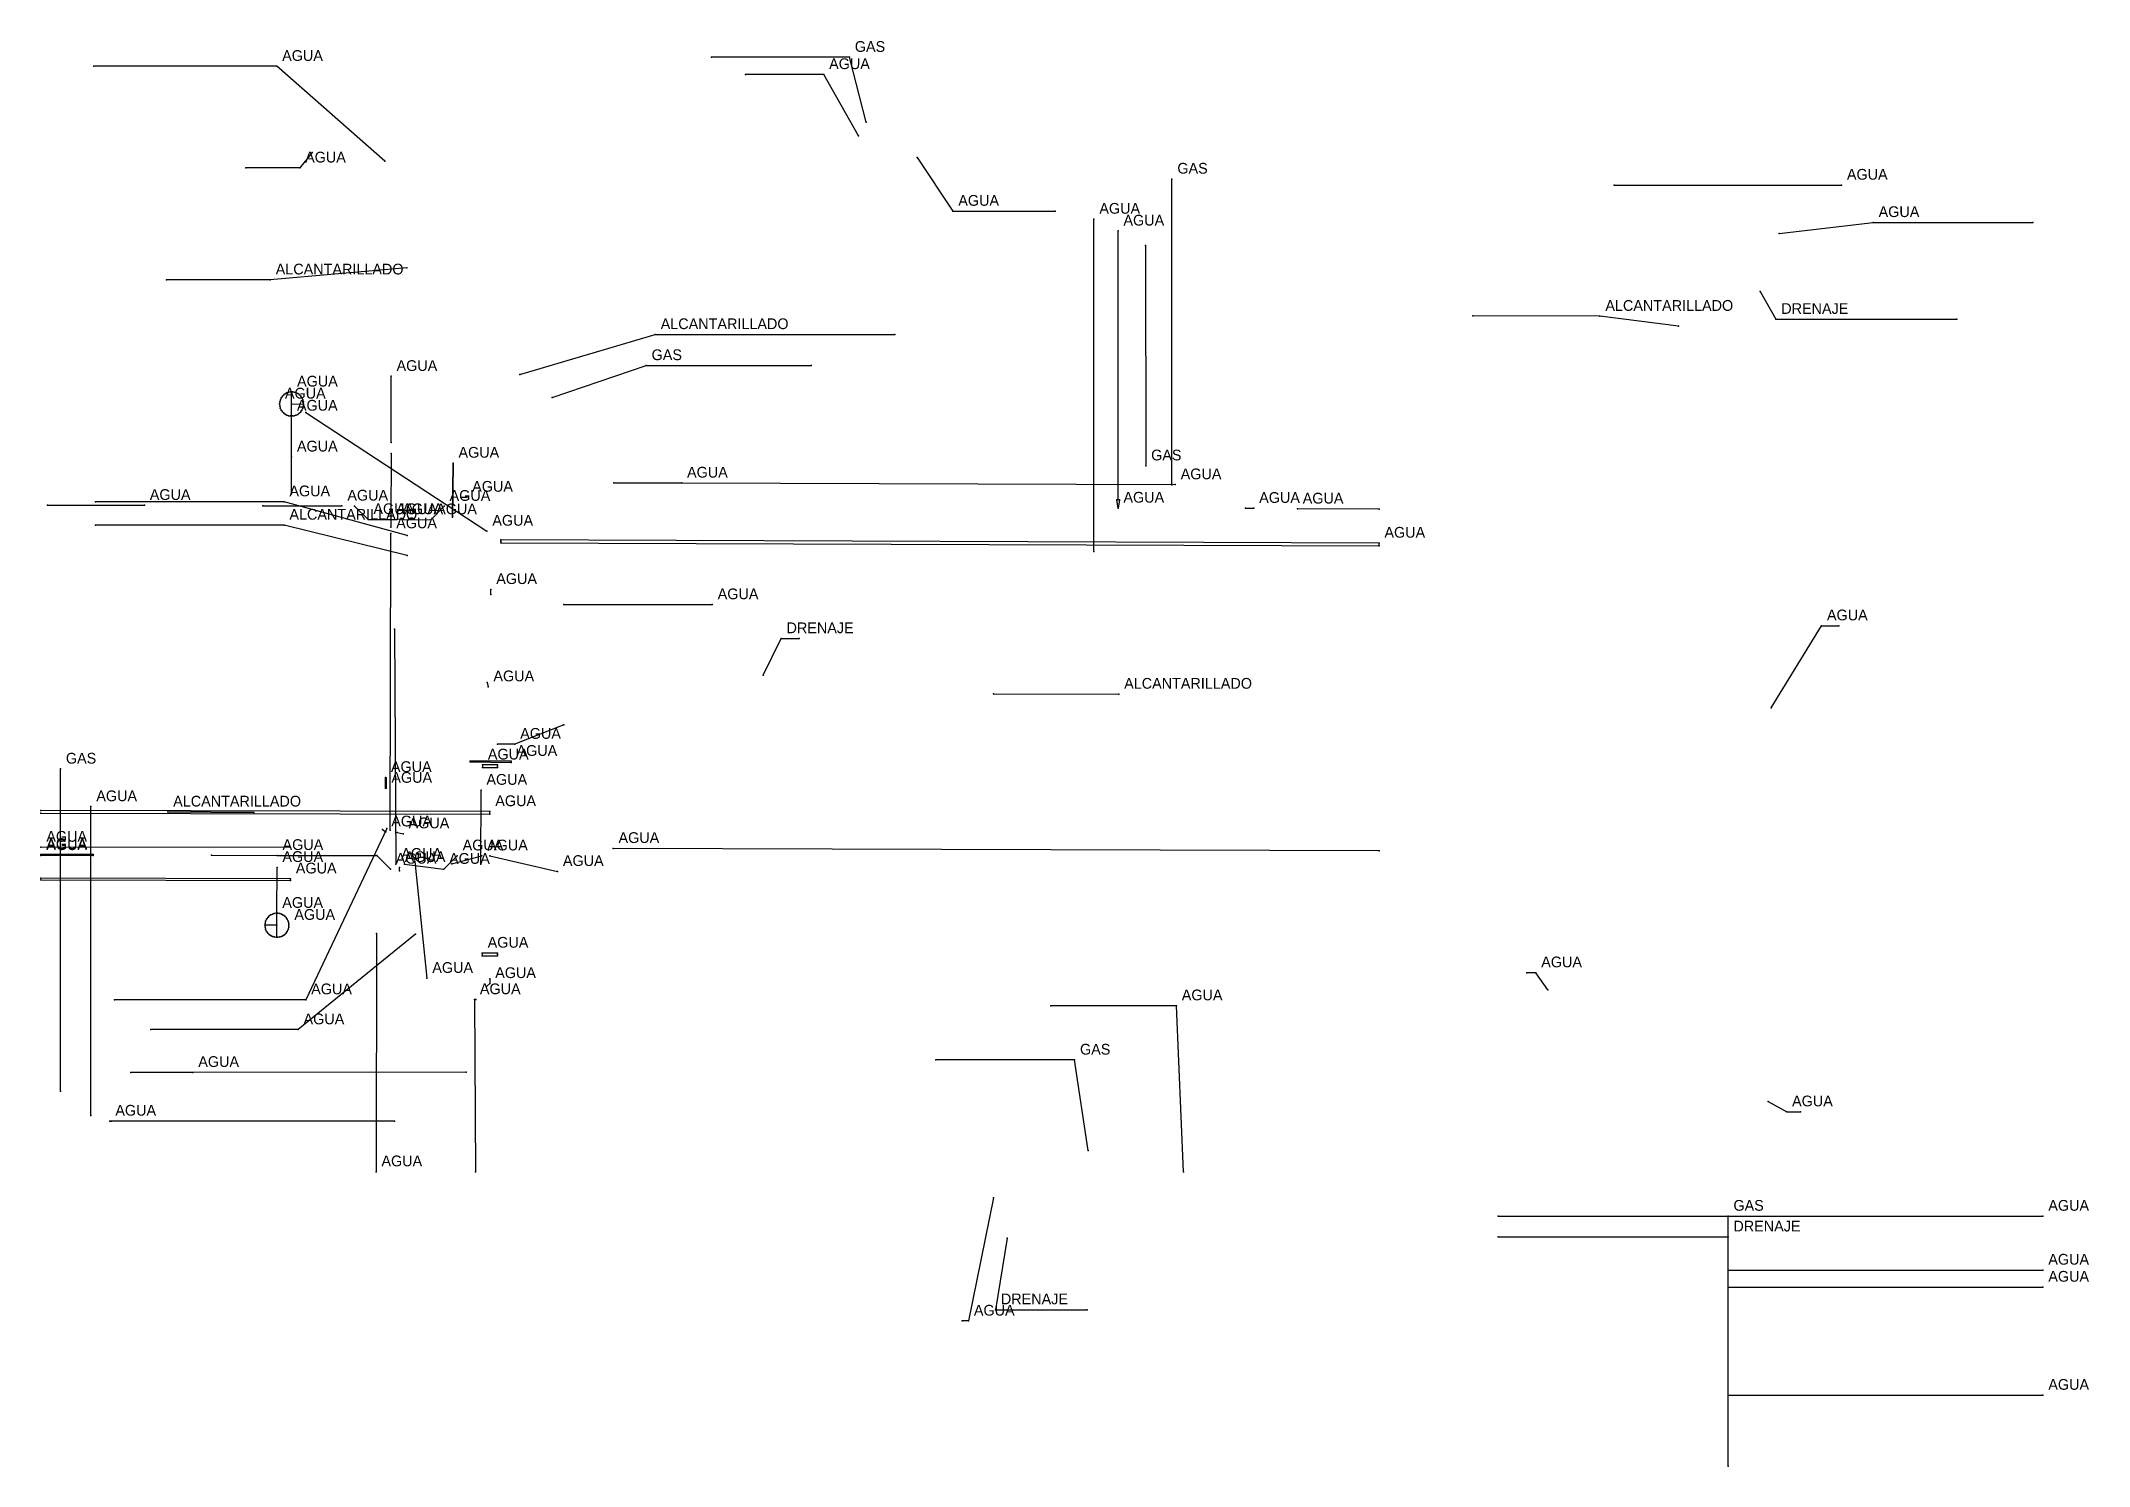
# Model space of a CAD drawing. Header units: metres. Extents: x 51 to 432, y 16 to 282.
import ezdxf

# ---------------------------------------------------------------- set-up
doc = ezdxf.new("R2010")
doc.units = ezdxf.units.M
for name, color, linetype in [('AGUA', 5, 'UTIL_W'), ('ALCANTARILLADO', 3, 'UTIL_SS'), ('DRENAJE', 3, 'UTIL_SD'), ('GAS', 2, 'UTIL_G'), ('VERTICES', 7, 'Continuous')]:
    doc.layers.add(name, color=color, linetype=linetype)
doc.styles.add('LTSTD', font='Arial')
doc.linetypes.add('UTIL_G', pattern='A,4,-3,["G",LTSTD,S=1.2,R=0,X=-1.86,Y=-0.6],-3', length=10)
doc.linetypes.add('UTIL_SD', pattern='A,4,-3,["SD",LTSTD,S=1.2,R=0,X=-2.22,Y=-0.6],-3', length=10)
doc.linetypes.add('UTIL_SS', pattern='A,4,-3,["SS",LTSTD,S=1.2,R=0,X=-2.22,Y=-0.6],-3', length=10)
doc.linetypes.add('UTIL_W', pattern='A,4,-3,["W",LTSTD,S=1.2,R=0,X=-1.86,Y=-0.6],-3', length=10)

msp = doc.modelspace()

# ---------------------------------------------------------------- linework, layer by layer
at = {"layer": 'AGUA'}
for p, q in [((343.67, 254.7), (385.98, 254.7)), ((246.87, 186.53), (246.92, 248.37)), ((251.4, 196.12), (251.4, 246.17)), ((116.15, 206.78), (116.18, 219.12)), ((97.65, 211.73), (97.67, 216.22)), ((97.62, 197.33), (97.65, 211.73)), ((100.33, 212.38), (134, 190.33)), ((97.63, 197.25), (97.65, 204.13)), ((157.63, 199.32), (170.22, 199.28)), ((170.22, 199.28), (262.05, 198.97)), ((52.28, 195.18), (70.28, 195.12)), ((92.28, 195.05), (107.03, 195)), ((109.37, 194.98), (111.88, 192.48)), ((123.55, 192.45), (126.05, 194.95)), ((129.13, 196.65), (130.25, 196.65)), ((275.13, 194.57), (276.65, 194.57)), ((299.95, 194.4), (284.75, 194.45)), ((111.88, 192.48), (117.25, 192.47)), ((118.45, 192.47), (123.55, 192.45)), ((115.97, 134.7), (116.12, 189.85)), ((134.73, 178.5), (134.73, 179.48)), ((148.33, 176.65), (175.92, 176.65)), ((116.83, 172.1), (117.07, 128.35)), ((134.05, 162.17), (134.2, 161.38)), ((115.13, 142.5), (115.13, 144.5)), ((115.22, 144.42), (115.22, 142.5)), ((132.83, 128.38), (132.9, 142.13)), ((60.28, 81.58), (60.33, 139.07)), ((114.58, 134.82), (115.2, 134.38)), ((117.3, 134.22), (118.42, 134.03)), ((97.45, 131.43), (51.03, 131.53)), ((60.75, 130.17), (51.03, 130.18)), ((60.75, 129.97), (51.03, 129.98)), ((113.52, 129.95), (116.03, 127.45)), ((125.95, 127.42), (128.47, 129.92)), ((127.45, 128.42), (133.02, 129.92)), ((134.55, 129.9), (147.13, 127.02)), ((299.95, 130.87), (157.47, 131.3)), ((94.93, 119.23), (94.95, 127.77)), ((117.7, 127.1), (117.7, 127.75)), ((118.67, 128.37), (125.95, 127.42)), ((120.57, 128.83), (122.83, 107.13)), ((94.92, 114.77), (94.93, 119.23)), ((113.47, 115.45), (113.37, 71.15)), ((322.08, 62.88), (423.45, 62.88)), ((364.87, 52.85), (423.45, 52.85)), ((364.87, 49.68), (423.45, 49.68)), ((364.87, 29.57), (423.45, 29.57))]:
    msp.add_line(p, q, dxfattribs=at)
for points in [[(114.98, 259.15), (94.9, 276.8), (60.88, 276.8)], [(203.12, 263.87), (196.65, 275.28), (182.08, 275.25)], [(101.47, 260.77), (99.17, 257.9), (89.17, 257.9)], [(214.03, 259.83), (220.68, 249.85), (239.7, 249.85)], [(374.35, 245.72), (391.88, 247.75), (421.58, 247.72)], [(97.67, 213.98), (99.9, 213.97), (99.87, 214.37), (99.77, 214.73), (99.59, 215.11), (99.36, 215.43), (99.1, 215.7), (98.81, 215.9), (98.49, 216.06), (98.16, 216.16), (97.82, 216.21), (97.47, 216.21), (97.13, 216.15), (96.8, 216.04), (96.49, 215.89), (96.21, 215.68), (95.95, 215.42), (95.74, 215.12), (95.57, 214.77), (95.45, 214.37), (95.42, 213.98), (95.45, 213.6), (95.56, 213.2), (95.73, 212.84), (95.94, 212.53), (96.2, 212.28), (96.48, 212.07), (96.79, 211.91), (97.11, 211.8), (97.45, 211.74), (97.8, 211.74), (98.14, 211.79), (98.47, 211.89), (98.79, 212.04), (99.08, 212.25), (99.35, 212.51), (99.58, 212.83), (99.77, 213.2), (99.87, 213.58), (99.9, 213.97)], [(116.15, 204.78), (116.12, 192.47), (116.12, 191.05)], [(127.62, 192.93), (127.7, 202.98), (127.57, 192.93)], [(119.17, 189.53), (96.25, 195.8), (61.18, 195.8)], [(251.65, 196.12), (251.4, 194.62), (251.15, 196.12)], [(136.58, 188.42), (136.58, 188.17), (299.95, 187.6), (299.95, 188.1), (136.58, 188.67), (136.58, 188.42)], [(372.92, 157.42), (382.27, 172.72), (385.5, 172.72)], [(148.32, 154.28), (139.18, 150.68), (135.98, 150.68)], [(130.87, 147.42), (138.5, 147.3), (138.5, 147.5), (130.87, 147.52)], [(135.97, 146.58), (135.97, 146.83), (133.17, 146.83), (133.17, 146.33), (135.97, 146.33)], [(51.03, 137.83), (134.55, 137.65), (134.55, 138.15), (51.03, 138.33)], [(115.35, 135), (100.3, 103.15), (64.73, 103.15)], [(82.77, 130.02), (94.97, 130), (113.52, 129.95)], [(51.03, 125.43), (97.45, 125.33), (97.45, 125.63), (51.03, 125.73)], [(94.93, 117), (92.68, 117), (92.72, 116.62), (92.82, 116.23), (93, 115.86), (93.22, 115.55), (93.49, 115.28), (93.78, 115.08), (94.1, 114.92), (94.43, 114.82), (94.78, 114.77), (95.12, 114.77), (95.46, 114.83), (95.79, 114.93), (96.1, 115.09), (96.39, 115.29), (96.64, 115.55), (96.85, 115.85), (97.02, 116.2), (97.13, 116.6), (97.17, 117), (97.13, 117.38), (97.03, 117.78), (96.86, 118.13), (96.65, 118.44), (96.4, 118.69), (96.11, 118.9), (95.8, 119.06), (95.47, 119.16), (95.12, 119.22), (94.78, 119.23), (94.43, 119.18), (94.1, 119.08), (93.78, 118.93), (93.49, 118.72), (93.23, 118.46), (93.01, 118.14), (92.83, 117.77), (92.72, 117.4), (92.68, 117)], [(120.72, 115.33), (98.88, 97.57), (71.45, 97.57)], [(135.93, 111.57), (135.93, 111.82), (133.13, 111.82), (133.13, 111.32), (135.93, 111.32)], [(134.53, 107.02), (134.53, 106.17), (133.93, 105.58)], [(331.32, 104.98), (329.12, 108.17), (327.42, 108.17)], [(131.93, 103.17), (131.68, 103.17), (131.85, 71.15)], [(263.55, 71.15), (262.25, 102.03), (238.9, 102.03)], [(130.15, 89.67), (79.3, 89.63), (67.75, 89.63)], [(372.32, 84.2), (375.78, 82.3), (378.37, 82.3)], [(116.83, 80.57), (63.87, 80.57), (64.15, 80.57)], [(228.2, 66.27), (223.58, 43.37), (222.43, 43.37)]]:
    msp.add_lwpolyline(points, dxfattribs=at)
at = {"layer": 'ALCANTARILLADO'}
msp.add_line((228.25, 160.05), (251.53, 160), dxfattribs=at)
for points in [[(119.07, 239.32), (93.7, 237.07), (74.37, 237.07)], [(355.68, 228.45), (341.05, 230.3), (317.42, 230.35)], [(140.13, 219.45), (165.32, 226.9), (209.88, 226.9)], [(119.15, 185.77), (96.25, 191.45), (61.18, 191.45)], [(90.63, 138), (74.63, 138.08), (90.63, 137.95)]]:
    msp.add_lwpolyline(points, dxfattribs=at)
at = {"layer": 'DRENAJE'}
msp.add_line((322.08, 59.02), (364.87, 59.02), dxfattribs=at)
for points in [[(370.87, 234.9), (373.77, 229.73), (407.4, 229.73)], [(185.35, 163.52), (188.73, 170.33), (192.05, 170.33)], [(230.75, 58.77), (228.6, 45.47), (245.67, 45.47)]]:
    msp.add_lwpolyline(points, dxfattribs=at)
at = {"layer": 'GAS'}
for p, q in [((261.42, 198.95), (261.43, 255.83)), ((256.53, 243.47), (256.55, 202.48)), ((54.65, 86.12), (54.67, 146.07)), ((364.87, 16.38), (364.87, 62.88))]:
    msp.add_line(p, q, dxfattribs=at)
for points in [[(204.57, 266.38), (201.43, 278.48), (175.75, 278.48)], [(146.1, 215.2), (163.63, 221.13), (194.33, 221.13)], [(245.83, 75.07), (243.32, 91.93), (217.5, 91.93)]]:
    msp.add_lwpolyline(points, dxfattribs=at)
at = {"layer": 'VERTICES'}
for p in [(175.75, 278.48), (201.43, 278.48), (60.88, 276.8), (94.9, 276.8), (182.08, 275.25), (196.65, 275.28), (203.12, 263.87), (204.57, 266.38), (101.47, 260.77), (114.98, 259.15), (214.03, 259.83), (89.17, 257.9), (99.17, 257.9), (261.43, 255.83), (343.67, 254.7), (385.98, 254.7), (220.68, 249.85), (239.7, 249.85), (246.92, 248.37), (391.88, 247.75), (421.58, 247.72), (251.4, 246.17), (374.35, 245.72), (256.53, 243.47), (74.37, 237.07), (93.7, 237.07), (119.07, 239.32), (370.87, 234.9), (317.42, 230.35), (341.05, 230.3), (373.77, 229.73), (407.4, 229.73), (165.32, 226.9), (209.88, 226.9), (355.68, 228.45), (163.63, 221.13), (194.33, 221.13), (116.18, 219.12), (140.13, 219.45), (95.42, 213.98), (95.45, 214.37), (95.45, 213.6), (95.57, 214.77), (95.74, 215.12), (95.95, 215.42), (96.21, 215.68), (96.49, 215.89), (96.8, 216.04), (97.13, 216.15), (97.47, 216.21), (97.67, 216.22), (97.67, 213.98), (97.82, 216.21), (98.16, 216.16), (98.49, 216.06), (98.81, 215.9), (99.1, 215.7), (99.36, 215.43), (99.59, 215.11), (99.77, 214.73), (99.87, 214.37), (99.87, 213.58), (99.9, 213.97), (99.9, 213.97), (146.1, 215.2), (95.56, 213.2), (95.73, 212.84), (95.94, 212.53), (96.2, 212.28), (96.48, 212.07), (96.79, 211.91), (97.11, 211.8), (97.45, 211.74), (97.65, 211.73), (97.65, 211.73), (97.8, 211.74), (98.14, 211.79), (98.47, 211.89), (98.79, 212.04), (99.08, 212.25), (99.35, 212.51), (99.58, 212.83), (99.77, 213.2), (100.33, 212.38), (116.15, 206.78), (97.65, 204.13), (116.15, 204.78), (127.7, 202.98), (256.55, 202.48), (157.63, 199.32), (170.22, 199.28), (170.22, 199.28), (261.42, 198.95), (262.05, 198.97), (52.28, 195.18), (61.18, 195.8), (70.28, 195.12), (92.28, 195.05), (96.25, 195.8), (97.62, 197.33), (97.63, 197.25), (107.03, 195), (109.37, 194.98), (126.05, 194.95), (129.13, 196.65), (130.25, 196.65), (251.15, 196.12), (251.4, 196.12), (251.4, 194.62), (251.65, 196.12), (275.13, 194.57), (276.65, 194.57), (284.75, 194.45), (299.95, 194.4), (61.18, 191.45), (96.25, 191.45), (111.88, 192.48), (111.88, 192.48), (116.12, 192.47), (116.12, 191.05), (117.25, 192.47), (118.45, 192.47), (123.55, 192.45), (123.55, 192.45), (127.57, 192.93), (127.62, 192.93), (116.12, 189.85), (119.17, 189.53), (134, 190.33), (136.58, 188.67), (136.58, 188.42), (136.58, 188.42), (136.58, 188.17), (299.95, 188.1), (299.95, 187.6), (119.15, 185.77), (246.87, 186.53), (134.73, 179.48), (134.73, 178.5), (148.33, 176.65), (175.92, 176.65), (116.83, 172.1), (382.27, 172.72), (385.5, 172.72), (188.73, 170.33), (192.05, 170.33), (134.05, 162.17), (134.2, 161.38), (185.35, 163.52), (228.25, 160.05), (251.53, 160), (372.92, 157.42), (148.32, 154.28), (135.98, 150.68), (139.18, 150.68), (54.67, 146.07), (130.87, 147.52), (130.87, 147.42), (133.17, 146.83), (133.17, 146.33), (135.97, 146.83), (135.97, 146.58), (135.97, 146.33), (138.5, 147.5), (138.5, 147.3), (115.13, 144.5), (115.13, 142.5), (115.22, 144.42), (115.22, 142.5), (132.9, 142.13), (51.03, 138.33), (51.03, 137.83), (60.33, 139.07), (74.63, 138.08), (90.63, 138), (90.63, 137.95), (134.55, 138.15), (134.55, 137.65), (114.58, 134.82), (115.2, 134.38), (115.35, 135), (115.97, 134.7), (117.3, 134.22), (118.42, 134.03), (51.03, 131.53), (51.03, 130.18), (51.03, 129.98), (60.75, 130.17), (60.75, 129.97), (82.77, 130.02), (94.97, 130), (97.45, 131.43), (113.52, 129.95), (113.52, 129.95), (128.47, 129.92), (133.02, 129.92), (134.55, 129.9), (157.47, 131.3), (299.95, 130.87), (51.03, 125.73), (94.95, 127.77), (116.03, 127.45), (117.07, 128.35), (117.7, 127.75), (117.7, 127.1), (118.67, 128.37), (120.57, 128.83), (125.95, 127.42), (125.95, 127.42), (127.45, 128.42), (132.83, 128.38), (147.13, 127.02), (51.03, 125.43), (97.45, 125.63), (97.45, 125.33), (93.01, 118.14), (93.23, 118.46), (93.49, 118.72), (93.78, 118.93), (94.1, 119.08), (94.43, 119.18), (94.78, 119.23), (94.93, 119.23), (94.93, 119.23), (95.12, 119.22), (95.47, 119.16), (95.8, 119.06), (96.11, 118.9), (96.4, 118.69), (96.65, 118.44), (96.86, 118.13), (92.68, 117), (92.68, 117), (92.72, 117.4), (92.72, 116.62), (92.82, 116.23), (92.83, 117.77), (93, 115.86), (93.22, 115.55), (93.49, 115.28), (93.78, 115.08), (94.1, 114.92), (94.43, 114.82), (94.78, 114.77), (94.92, 114.77), (94.93, 117), (95.12, 114.77), (95.46, 114.83), (95.79, 114.93), (96.1, 115.09), (96.39, 115.29), (96.64, 115.55), (96.85, 115.85), (97.02, 116.2), (97.03, 117.78), (97.13, 117.38), (97.13, 116.6), (97.17, 117), (113.47, 115.45), (120.72, 115.33), (133.13, 111.82), (133.13, 111.32), (135.93, 111.82), (135.93, 111.57), (135.93, 111.32), (122.83, 107.13), (134.53, 107.02), (327.42, 108.17), (329.12, 108.17), (64.73, 103.15), (100.3, 103.15), (131.68, 103.17), (131.93, 103.17), (133.93, 105.58), (134.53, 106.17), (331.32, 104.98), (238.9, 102.03), (262.25, 102.03), (71.45, 97.57), (98.88, 97.57), (217.5, 91.93), (243.32, 91.93), (67.75, 89.63), (79.3, 89.63), (130.15, 89.67), (54.65, 86.12), (372.32, 84.2), (60.28, 81.58), (63.87, 80.57), (64.15, 80.57), (116.83, 80.57), (375.78, 82.3), (378.37, 82.3), (245.83, 75.07), (113.37, 71.15), (131.85, 71.15), (263.55, 71.15), (228.2, 66.27), (322.08, 62.88), (364.87, 62.88), (423.45, 62.88), (230.75, 58.77), (322.08, 59.02), (364.87, 59.02), (364.87, 52.85), (364.87, 49.68), (423.45, 52.85), (423.45, 49.68), (222.43, 43.37), (223.58, 43.37), (228.6, 45.47), (245.67, 45.47), (364.87, 29.57), (423.45, 29.57), (364.87, 16.38)]:
    msp.add_point(p, dxfattribs=at)

# ---------------------------------------------------------------- texts
for s, p in [('AGUA', (95.9, 277.8)), ('AGUA', (197.65, 276.28)), ('GAS', (202.43, 279.48)), ('AGUA', (100.17, 258.9)), ('GAS', (262.43, 256.83)), ('AGUA', (386.98, 255.7)), ('AGUA', (221.68, 250.85)), ('AGUA', (247.92, 249.37)), ('AGUA', (252.4, 247.17)), ('AGUA', (392.88, 248.75)), ('ALCANTARILLADO', (94.7, 238.07)), ('ALCANTARILLADO', (342.05, 231.3)), ('DRENAJE', (374.77, 230.73)), ('ALCANTARILLADO', (166.32, 227.9)), ('AGUA', (117.18, 220.12)), ('GAS', (164.63, 222.13)), ('AGUA', (98.67, 217.22)), ('AGUA', (96.42, 214.98)), ('AGUA', (98.65, 212.73)), ('AGUA', (98.65, 205.13)), ('AGUA', (128.7, 203.98)), ('AGUA', (171.22, 200.28)), ('GAS', (257.55, 203.48)), ('AGUA', (263.05, 199.97)), ('AGUA', (71.28, 196.12)), ('AGUA', (97.25, 196.8)), ('AGUA', (131.25, 197.65)), ('ALCANTARILLADO', (97.25, 192.45)), ('AGUA', (108.03, 196)), ('AGUA', (112.88, 193.48)), ('AGUA', (117.12, 193.47)), ('AGUA', (118.25, 193.47)), ('AGUA', (124.55, 193.45)), ('AGUA', (127.05, 195.95)), ('AGUA', (252.4, 195.62)), ('AGUA', (277.65, 195.57)), ('AGUA', (285.75, 195.45)), ('AGUA', (117.12, 190.85)), ('AGUA', (135, 191.33)), ('AGUA', (300.95, 189.1)), ('AGUA', (135.73, 180.48)), ('AGUA', (176.92, 177.65)), ('AGUA', (383.27, 173.72)), ('DRENAJE', (189.73, 171.33)), ('AGUA', (135.2, 162.38)), ('ALCANTARILLADO', (252.53, 161)), ('AGUA', (140.18, 151.68)), ('GAS', (55.67, 147.07)), ('AGUA', (134.17, 147.83)), ('AGUA', (139.5, 148.5)), ('AGUA', (116.13, 145.5)), ('AGUA', (116.22, 143.5)), ('AGUA', (133.9, 143.13)), ('AGUA', (61.33, 140.07)), ('ALCANTARILLADO', (75.63, 139.08)), ('AGUA', (135.55, 139.15)), ('AGUA', (116.2, 135.38)), ('AGUA', (52.03, 132.53)), ('AGUA', (119.42, 135.03)), ('AGUA', (158.47, 132.3)), ('AGUA', (52.03, 131.18)), ('AGUA', (52.03, 130.98)), ('AGUA', (95.95, 128.77)), ('AGUA', (95.97, 131)), ('AGUA', (117.03, 128.45)), ('AGUA', (118.07, 129.35)), ('AGUA', (118.7, 128.75)), ('AGUA', (126.95, 128.42)), ('AGUA', (129.47, 130.92)), ('AGUA', (134.02, 130.92)), ('AGUA', (148.13, 128.02)), ('AGUA', (98.45, 126.63)), ('AGUA', (95.93, 120.23)), ('AGUA', (98.17, 118)), ('AGUA', (134.13, 112.82)), ('AGUA', (330.12, 109.17)), ('AGUA', (123.83, 108.13)), ('AGUA', (135.53, 107.17)), ('AGUA', (101.3, 104.15)), ('AGUA', (132.68, 104.17)), ('AGUA', (263.25, 103.03)), ('AGUA', (99.88, 98.57)), ('AGUA', (80.3, 90.63)), ('GAS', (244.32, 92.93)), ('AGUA', (376.78, 83.3)), ('AGUA', (64.87, 81.57)), ('AGUA', (114.37, 72.15)), ('GAS', (365.87, 63.88)), ('AGUA', (424.45, 63.88)), ('DRENAJE', (365.87, 60.02)), ('AGUA', (424.45, 53.85)), ('AGUA', (424.45, 50.68)), ('AGUA', (224.58, 44.37)), ('DRENAJE', (229.6, 46.47)), ('AGUA', (424.45, 30.57))]:
    msp.add_text(s, height=2, dxfattribs=at).set_placement(p)

doc.saveas('drawing.dxf')
